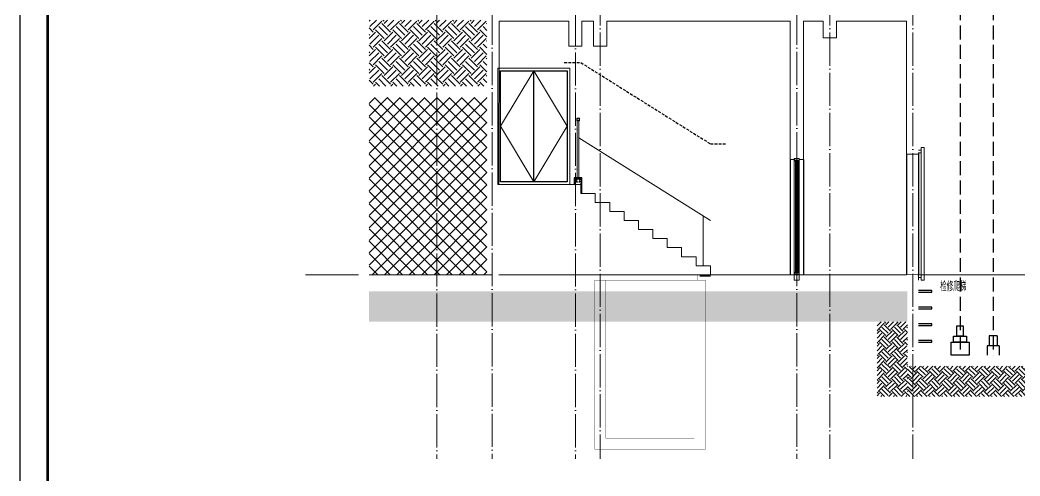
# Model space of a CAD drawing. Extents: x 27938 to 725830, y -209821 to 1628073.
# Drawn here: x 394030 to 412096, y -100813 to -92578 of the extents above; entities that cross this region are included whole.
import ezdxf

# ---------------------------------------------------------------- set-up
doc = ezdxf.new("R2010")
doc.units = 0
doc.header["$LTSCALE"] = 1000
doc.header["$MEASUREMENT"] = 0
for name, pattern in [('#P_--_20B1_001_t3$0$DASH', [0.35, 0.25, -0.1]), ('DASH', [0.35, 0.25, -0.1]), ('DOTE', [2.42, 2, -0.2, 0.02, -0.2]), ('HIDDEN', [0.375, 0.25, -0.125])]:
    doc.linetypes.add(name, pattern=pattern)
for name, color, linetype, lineweight in [('DOTE', 19, 'DOTE', 9), ('S_WINDOW', 144, 'Continuous', 15), ('STAIR', 2, 'Continuous', 18), ('WALL', 9, 'Continuous', 40), ('WINDOW', 144, 'Continuous', 15), ('内粉刷', 37, 'Continuous', 9), ('填充', 251, 'Continuous', 5), ('建筑', 30, 'Continuous', 25), ('立面-普通轮廓', 7, 'Continuous', 18), ('立面-栏杆', 105, 'Continuous', 15), ('立面-窗', 129, 'Continuous', 30), ('立面-窗开启线', 250, 'Continuous', 13), ('细细', 250, 'Continuous', 0)]:
    doc.layers.add(name, color=color, linetype=linetype, lineweight=lineweight)
for name, color, linetype in [('PUB_TEXT', 4, 'Continuous'), ('人防集水坑', 11, 'Continuous'), ('图框', 140, 'Continuous'), ('审核', 1, 'Continuous'), ('看线', 251, 'Continuous'), ('设备', 253, 'Continuous')]:
    doc.layers.add(name, color=color, linetype=linetype)
doc.layers.add('yichutu', color=7, linetype='Continuous', true_color=0xffffff, plot=False)
doc.styles.add('_TCH_DIM', font='SIMPLEX.shx', dxfattribs={"width": 0.7, "bigfont": 'GBCBIG.shx'})
pattern_1 = [(315, (-596401.1222, -624592.1193), (-1.767766953, -1.767766953), []), (315, (-596399.9437, -624592.1193), (-1.767766953, -1.767766953), [])]
pattern_2 = [(315, (-596401.1222, -626730.3562), (-1.767766953, -1.767766953), []), (315, (-596399.9437, -626730.3562), (-1.767766953, -1.767766953), [])]

# ---------------------------------------------------------------- blocks, each defined once
blk = doc.blocks.new('yct-841-594-84100-59399.9999999999-100-1000.0')
at = {"layer": 'yichutu', "color": 7, "true_color": 0xffffff}
blk.add_lwpolyline([(0, 0), (0, 59400), (84100, 59400), (84100, 0)], close=True, dxfattribs=at)
blk = doc.blocks.new('A$C47413AFC')
at = {"layer": '立面-普通轮廓'}
blk.add_lwpolyline([(1300, 0), (0, 0), (0, 2100), (1300, 2100)], close=True, dxfattribs=at)
at = {"layer": '立面-窗'}
blk.add_line((650, 50), (650, 2050), dxfattribs=at)
blk.add_lwpolyline([(1250, 50), (50, 50), (50, 2050), (1250, 2050)], close=True, dxfattribs=at)
at = {"layer": '立面-窗开启线', "ltscale": 0.5}
for points in [[(650, 2050), (50, 1050), (650, 50)], [(650, 2050), (1250, 1050), (650, 50)]]:
    blk.add_lwpolyline(points, dxfattribs=at)
blk = doc.blocks.new('FGSDFSFSEFESFES')
at = {"layer": 'WINDOW', "ltscale": 0.8}
for p, q in [((175259, -121034), (175209, -121034)), ((175259, -121084), (175209, -121084)), ((175259, -123284), (175209, -123284)), ((175259, -123334), (175209, -123334))]:
    blk.add_line(p, q, dxfattribs=at)
blk.add_lwpolyline([(175159, -123384), (175209, -123384), (175209, -120984), (175159, -120984), (175159, -123384)], dxfattribs=at)
blk = doc.blocks.new('A$C4D993397')
at = {"layer": '图框'}
blk.add_lwpolyline([(0, 0), (42050, 0), (42050, -29700), (0, -29700)], close=True, dxfattribs=at)
blk.add_lwpolyline([(0, 0), (42050, 0), (42050, -29700), (0, -29700)], close=True, dxfattribs=at)
at = {"layer": '图框', "const_width": 50}
blk.add_lwpolyline([(41550, -29200), (41550, -500), (1250, -500), (1250, -29200)], close=True, dxfattribs=at)

msp = doc.modelspace()

# ---------------------------------------------------------------- hatches: boundary and pattern name
at = {"layer": '填充'}
h = msp.add_hatch(dxfattribs=at)
h.set_pattern_fill('EARTH', color=250, scale=70, angle=45, style=0)
h.set_pattern_definition([(45, (-396990, -479042.68), (0, 314.308964), [222.25, -222.25]), (45, (-397048.93, -478983.74), (0, 314.308964), [222.25, -222.25]), (45, (-397107.87, -478924.8), (0, 314.308964), [222.25, -222.25]), (135, (-397107.87, -478885.52), (-314.308964, 0), [222.25, -222.25]), (135, (-397048.93, -478826.59), (-314.308964, 0), [222.25, -222.25]), (135, (-396990, -478767.66), (-314.308964, 0), [222.25, -222.25])])
edge = h.paths.add_edge_path()
edge.add_line((400336.3, -92578.4), (400336.3, -93771.7))
edge.add_line((400336.3, -93771.7), (402463.9, -93771.9))
edge.add_line((402464.3, -93775.1), (402464.3, -92581.8))
edge.add_line((402464.3, -92581.8), (400336.3, -92578.4))
h = msp.add_hatch(dxfattribs=at)
h.set_pattern_fill('ANSI37', color=196, scale=100, style=0)
h.set_pattern_definition([(45, (-884969.55, -601929.2), (-112.253202, 112.253202), []), (135, (-884969.55, -601929.2), (-112.253202, -112.253202), [])])
edge = h.paths.add_edge_path()
edge.add_line((400579, -93978.4), (400336.3, -93978.4))
edge.add_line((400336.3, -93978.4), (400336.3, -97178.4))
edge.add_line((400336.3, -97178.4), (402364.2, -97178.4))
edge.add_line((402463.6, -97178.2), (402463.6, -93978.2))
edge.add_line((402463.6, -93978.2), (400579, -93978.4))
h = msp.add_hatch(dxfattribs=at)
h.set_pattern_fill('EARTH', color=250, scale=50, angle=45, style=0)
h.set_pattern_definition([(45, (246641.3, 39605.65), (0, 224.5064), [158.75, -158.75]), (45, (246599.2, 39647.75), (0, 224.5064), [158.75, -158.75]), (45, (246557.11, 39689.84), (0, 224.5064), [158.75, -158.75]), (135, (246557.11, 39717.9), (-224.5064, 0), [158.75, -158.75]), (135, (246599.2, 39760), (-224.5064, 0), [158.75, -158.75]), (135, (246641.3, 39802.1), (-224.5064, 0), [158.75, -158.75])])
h.paths.add_polyline_path([(400336.3, -98028.3), (400336.3, -97478.1), (410063.3, -97478.1), (410063.3, -98028.3)])
h = msp.add_hatch(dxfattribs=at)
h.set_pattern_fill('EARTH', color=250, scale=50, angle=45, style=0)
h.set_pattern_definition([(45, (246541.3, 39455.65), (0, 224.5064), [158.75, -158.75]), (45, (246499.2, 39497.75), (0, 224.5064), [158.75, -158.75]), (45, (246457.11, 39539.84), (0, 224.5064), [158.75, -158.75]), (135, (246457.11, 39567.9), (-224.5064, 0), [158.75, -158.75]), (135, (246499.2, 39610), (-224.5064, 0), [158.75, -158.75]), (135, (246541.3, 39652.1), (-224.5064, 0), [158.75, -158.75])])
h.paths.add_polyline_path([(409513.1, -99378.4), (410063.4, -99378.4), (410063.4, -98028), (409513.1, -98028)])
h = msp.add_hatch(dxfattribs=at)
h.set_pattern_fill('EARTH', color=250, scale=50, angle=45, style=0)
h.set_pattern_definition([(45, (246541.3, 38255.65), (0, 224.5064), [158.75, -158.75]), (45, (246499.2, 38297.75), (0, 224.5064), [158.75, -158.75]), (45, (246457.11, 38339.84), (0, 224.5064), [158.75, -158.75]), (135, (246457.11, 38367.9), (-224.5064, 0), [158.75, -158.75]), (135, (246499.2, 38410), (-224.5064, 0), [158.75, -158.75]), (135, (246541.3, 38452.1), (-224.5064, 0), [158.75, -158.75])])
h.paths.add_polyline_path([(412363.3, -99378.3), (412363.3, -98828.4), (410063.3, -98828.1), (410063.3, -99378.3)])
at = {"layer": '细细'}
h = msp.add_hatch(dxfattribs=at)
h.set_pattern_fill('金属', color=256, style=0)
h.set_pattern_definition(pattern_1)
h.paths.add_polyline_path([(408108.3, -95123.4), (408088.3, -95123.4), (408088.3, -95109.9), (408038.3, -95109.9), (408038.3, -95123.4), (408018.3, -95123.4), (408018.3, -95078.4), (408108.3, -95078.4)])
h.paths.add_polyline_path([(408090.3, -95107.9), (408090.3, -95121.4), (408106.3, -95121.4), (408106.3, -95080.4), (408020.3, -95080.4), (408020.3, -95121.4), (408036.3, -95121.4), (408036.3, -95107.9)], flags=16)
h = msp.add_hatch(dxfattribs=at)
h.set_pattern_fill('金属', color=256, style=0)
h.set_pattern_definition(pattern_1)
h.paths.add_polyline_path([(408040.8, -95111.9), (408040.8, -95136.9), (408052.8, -95136.9), (408052.8, -95126.9), (408073.8, -95126.9), (408073.8, -95136.9), (408085.8, -95136.9), (408085.8, -95111.9)])
h.paths.add_polyline_path([(408083.8, -95113.9), (408083.8, -95134.9), (408075.8, -95134.9), (408075.8, -95124.9), (408050.8, -95124.9), (408050.8, -95134.9), (408042.8, -95134.9), (408042.8, -95113.9)], flags=16)
h = msp.add_hatch(color=256, dxfattribs=at)
edge = h.paths.add_edge_path()
edge.add_line((408067.8, -95126.9), (408067.8, -95138.9))
edge.add_arc((408063.3, -95147.2), 9.44, 61.51755, 118.48245)
edge.add_line((408058.8, -95138.9), (408058.8, -95126.9))
edge.add_arc((408063.3, -95118.6), 9.44, 241.51755, 298.48245)
h = msp.add_hatch(dxfattribs=at)
h.set_pattern_fill('金属', color=256, style=0)
h.set_pattern_definition(pattern_2)
h.paths.add_polyline_path([(408108.3, -97133.4), (408088.3, -97133.4), (408088.3, -97146.9), (408038.3, -97146.9), (408038.3, -97133.4), (408018.3, -97133.4), (408018.3, -97178.4), (408108.3, -97178.4)])
h.paths.add_polyline_path([(408090.3, -97148.9), (408090.3, -97135.4), (408106.3, -97135.4), (408106.3, -97176.4), (408020.3, -97176.4), (408020.3, -97135.4), (408036.3, -97135.4), (408036.3, -97148.9)], flags=16)
h = msp.add_hatch(dxfattribs=at)
h.set_pattern_fill('金属', color=256, style=0)
h.set_pattern_definition(pattern_2)
h.paths.add_polyline_path([(408040.8, -97144.9), (408040.8, -97119.9), (408052.8, -97119.9), (408052.8, -97129.9), (408073.8, -97129.9), (408073.8, -97119.9), (408085.8, -97119.9), (408085.8, -97144.9)])
h.paths.add_polyline_path([(408083.8, -97142.9), (408083.8, -97121.9), (408075.8, -97121.9), (408075.8, -97131.9), (408050.8, -97131.9), (408050.8, -97121.9), (408042.8, -97121.9), (408042.8, -97142.9)], flags=16)
h = msp.add_hatch(color=256, dxfattribs=at)
edge = h.paths.add_edge_path()
edge.add_line((408067.8, -97129.9), (408067.8, -97117.9))
edge.add_arc((408063.3, -97109.6), 9.44, 241.51755, 298.48245, ccw=False)
edge.add_line((408058.8, -97117.9), (408058.8, -97129.9))
edge.add_arc((408063.3, -97138.2), 9.44, 61.51755, 118.48245, ccw=False)

# ---------------------------------------------------------------- linework, layer by layer
at = {"layer": 'DOTE', "linetype": 'DOTE', "ltscale": 0.3}
for p, q in [((404513.3, -73928.4), (404513.3, -100505.4)), ((408663.3, -73928.4), (408663.3, -100505.4)), ((410163.3, -73928.4), (410163.3, -100505.4)), ((401563.3, -86628.4), (401563.3, -100505.4)), ((404063.3, -86628.4), (404063.3, -100505.4)), ((402563.3, -92428.4), (402563.3, -100505.4)), ((408063.3, -92428.4), (408063.3, -100505.4))]:
    msp.add_line(p, q, dxfattribs=at)
at = {"layer": 'DOTE', "linetype": 'DOTE'}
msp.add_line((414663.4, -97178.4), (399186.3, -97178.4), dxfattribs=at)
at = {"layer": 'S_WINDOW'}
for p, q in [((408018.3, -97133.4), (408018.3, -95123.4)), ((408040.8, -97119.9), (408040.8, -95136.9)), ((408085.8, -97119.9), (408085.8, -95136.9)), ((408108.3, -97133.4), (408108.3, -95123.4))]:
    msp.add_line(p, q, dxfattribs=at)
for points in [[(408018.3, -95078.4), (408018.3, -95123.4), (408038.3, -95123.4), (408038.3, -95109.9), (408088.3, -95109.9), (408088.3, -95123.4), (408108.3, -95123.4), (408108.3, -95078.4)], [(408020.3, -95080.4), (408020.3, -95121.4), (408036.3, -95121.4), (408036.3, -95107.9), (408090.3, -95107.9), (408090.3, -95121.4), (408106.3, -95121.4), (408106.3, -95080.4)], [(408040.8, -95111.9), (408040.8, -95136.9), (408052.8, -95136.9), (408052.8, -95126.9), (408073.8, -95126.9), (408073.8, -95136.9), (408085.8, -95136.9), (408085.8, -95111.9)], [(408042.8, -95113.9), (408042.8, -95134.9), (408050.8, -95134.9), (408050.8, -95124.9), (408075.8, -95124.9), (408075.8, -95134.9), (408083.8, -95134.9), (408083.8, -95113.9)], [(408018.3, -97178.4), (408018.3, -97133.4), (408038.3, -97133.4), (408038.3, -97146.9), (408088.3, -97146.9), (408088.3, -97133.4), (408108.3, -97133.4), (408108.3, -97178.4)], [(408018.3, -97178.4), (408108.3, -97178.4), (408108.3, -97278.4), (408018.3, -97278.4)], [(408020.3, -97176.4), (408020.3, -97135.4), (408036.3, -97135.4), (408036.3, -97148.9), (408090.3, -97148.9), (408090.3, -97135.4), (408106.3, -97135.4), (408106.3, -97176.4)], [(408040.8, -97144.9), (408040.8, -97119.9), (408052.8, -97119.9), (408052.8, -97129.9), (408073.8, -97129.9), (408073.8, -97119.9), (408085.8, -97119.9), (408085.8, -97144.9)], [(408042.8, -97142.9), (408042.8, -97121.9), (408050.8, -97121.9), (408050.8, -97131.9), (408075.8, -97131.9), (408075.8, -97121.9), (408083.8, -97121.9), (408083.8, -97142.9)]]:
    msp.add_lwpolyline(points, close=True, dxfattribs=at)
at = {"layer": 'STAIR', "linetype": 'HIDDEN', "ltscale": 0.1}
msp.add_lwpolyline([(404063.3, -95568.4), (404063.3, -95448.4), (404163.7, -95448.4), (404163.7, -95568.4)], dxfattribs=at)
at = {"layer": 'WALL'}
msp.add_line((406503.7, -97198.4), (406312.9, -97198.4), dxfattribs=at)
at = {"layer": '人防集水坑', "color": 3, "linetype": '#P_--_20B1_001_t3$0$DASH', "ltscale": 0.5, "const_width": 5}
msp.add_lwpolyline([(404563.3, -97178.4), (406263.3, -97178.4), (406263.3, -97278.4), (404563.3, -97278.4)], close=True, dxfattribs=at)
at = {"layer": '人防集水坑', "color": 41, "linetype": '#P_--_20B1_001_t3$0$DASH', "ltscale": 0.5, "const_width": 5}
msp.add_lwpolyline([(404613.3, -97278.4), (404613.3, -100128.4), (406213.3, -100128.4), (406213.4, -97278.4), (406263.4, -97278.4), (406263.4, -97278.4), (406413.4, -97278.4), (406413.3, -100328.4), (404413.3, -100328.4), (404413.3, -97278.4), (404563.3, -97278.4), (404563.3, -97278.4)], close=True, dxfattribs=at)
at = {"layer": '内粉刷'}
for p, q in [((400336.3, -97178.4), (402464.2, -97178.4)), ((402683.9, -97178.4), (406364.9, -97178.4)), ((406503.7, -97178.4), (410043.3, -97178.4))]:
    msp.add_line(p, q, dxfattribs=at)
for points in [[(402683.9, -95548.4), (402684.2, -92598.4), (403943.3, -92598.4), (403943.3, -93048.4), (404183.3, -93048.4), (404183.3, -92598.4), (404393.3, -92598.4)], [(404393.3, -92598.4), (404393.3, -93048.4), (404633.3, -93048.4), (404633.3, -92598.4)], [(404633.3, -92598.4), (407943.3, -92598.4), (407943.3, -95098.4), (408018.3, -95098.4)], [(408108.3, -95098.4), (408183.3, -95098.4), (408183.3, -92598.4), (408543.4, -92598.4)], [(408543.4, -92598.4), (408543.4, -92898.4), (408783.4, -92898.4), (408783.4, -92598.4)], [(408783.4, -92598.4), (410043.3, -92598.4)], [(410043.3, -92598.4), (410043.3, -94998.4), (410263.3, -94998.4)], [(406503.7, -97178.4), (406503.7, -97015.4), (406243.7, -97015.4), (406243.7, -96852.4), (405983.7, -96852.4), (405983.7, -96689.4), (405723.7, -96689.4), (405723.7, -96526.4), (405463.7, -96526.4), (405463.7, -96363.4), (405203.7, -96363.4), (405203.7, -96200.4), (404943.7, -96200.4), (404943.7, -96037.4), (404683.7, -96037.4), (404683.7, -95874.4), (404423.7, -95874.4), (404423.7, -95711.4), (404163.7, -95711.4), (404163.7, -95548.4), (402683.9, -95548.4)], [(410043.3, -97178.4), (410163.3, -97168.4), (410263.3, -97178.4)], [(410263.3, -97178.4), (410263.3, -97278.4)]]:
    msp.add_lwpolyline(points, dxfattribs=at)
at = {"layer": '审核', "color": 58, "linetype": 'HIDDEN', "ltscale": 0.2}
msp.add_lwpolyline([(403863.7, -93348.4), (404163.7, -93348.4), (406503.7, -94815.4), (406803.7, -94815.4)], dxfattribs=at)
at = {"layer": '建筑', "color": 2}
for points in [[(410263.3, -97493.6), (410502, -97493.6), (410502, -97463.6), (410263.3, -97463.6)], [(410263.3, -97793.6), (410502, -97793.6), (410502, -97763.6), (410263.3, -97763.6)], [(410263.3, -98093.6), (410502, -98093.6), (410502, -98063.6), (410263.3, -98063.6)], [(410263.3, -98393.6), (410502, -98393.6), (410502, -98363.6), (410263.3, -98363.6)]]:
    msp.add_lwpolyline(points, dxfattribs=at)
at = {"layer": '看线'}
for p, q in [((410043.3, -94998.4), (410043.3, -97178.4)), ((410263.3, -94978.4), (410263.3, -97178.4)), ((407943.3, -95098.4), (407943.3, -97178.4)), ((408183.3, -95098.4), (408183.3, -97178.4))]:
    msp.add_line(p, q, dxfattribs=at)
at = {"layer": '看线', "color": 32}
msp.add_lwpolyline([(404183.3, -95708.4), (404183.3, -95428.4), (404043.3, -95428.4), (404043.3, -95548.4)], dxfattribs=at)
at = {"layer": '立面-栏杆', "color": 4}
for p, q in [((404098.3, -94398.4), (404098.3, -95448.4)), ((404128.3, -95448.4), (404128.3, -94398.4)), ((406503.7, -96196.9), (404128.3, -94707.7)), ((406373.7, -97015.4), (406373.7, -96115.4))]:
    msp.add_line(p, q, dxfattribs=at)
at = {"layer": '立面-栏杆', "linetype": 'DASH', "ltscale": 0.1}
for p, q in [((404073.3, -95455.5), (404073.3, -95448.4)), ((404083.7, -95455.5), (404073.3, -95455.5)), ((404083.7, -95499.4), (404083.7, -95455.5)), ((404135.8, -95455.5), (404090.9, -95455.5)), ((404090.9, -95455.5), (404090.9, -95499.4)), ((404092.7, -95501.2), (404098.1, -95501.2)), ((404098.1, -95508.4), (404092.7, -95508.4)), ((404100.8, -95503.9), (404100.8, -95505.7)), ((404125.9, -95505.7), (404125.9, -95503.9)), ((404128.6, -95501.2), (404134, -95501.2)), ((404134, -95508.4), (404128.6, -95508.4)), ((404135.8, -95499.4), (404135.8, -95455.5)), ((404143, -95455.5), (404143, -95499.4)), ((404153.3, -95455.5), (404143, -95455.5)), ((404153.3, -95448.4), (404153.3, -95455.5))]:
    msp.add_line(p, q, dxfattribs=at)
at = {"layer": '立面-栏杆', "color": 4}
for points in [[(404088.3, -94348.4), (404138.3, -94348.4), (404138.3, -94398.4), (404088.3, -94398.4)], [(404094.3, -94354.4), (404132.3, -94354.4), (404132.3, -94392.4), (404094.3, -94392.4)]]:
    msp.add_lwpolyline(points, close=True, dxfattribs=at)
at = {"layer": '立面-栏杆', "linetype": 'DASH', "ltscale": 0.1}
msp.add_lwpolyline([(404073.3, -95448.4), (404153.3, -95448.4)], dxfattribs=at)
at = {"layer": '立面-栏杆', "linetype": 'DASH', "ltscale": 0.1, "extrusion": (0, 0, -1)}
for centre, major_axis, start_param, end_param in [((404092.7, -95499.4), (6.36, 6.36), 2.3561945, 3.9269908), ((404092.7, -95499.4), (1.27, 1.27), 2.3561945, 3.9269908), ((404098.1, -95503.9), (-1.91, 1.91), 0.7853982, 2.3561945), ((404096.2, -95503.8), (-3.53, 3.53), 2.7488936, 3.5342917), ((404128.6, -95503.9), (-1.91, 1.91), 5.4977871, 7.0685835), ((404128.6, -95505.7), (-1.91, 1.91), 3.9269908, 5.4977871), ((404134, -95499.4), (-1.27, 1.27), 2.3561945, 3.9269908), ((404134, -95499.4), (-6.36, 6.36), 2.3561945, 3.9269908)]:
    msp.add_ellipse(centre, major_axis=major_axis, ratio=1, start_param=start_param, end_param=end_param, dxfattribs=at)
at = {"layer": '细细'}
for points in [[(408052.8, -95136.9), (408052.8, -97119.9)], [(408058.8, -97117.9), (408058.8, -95126.9)], [(408067.8, -97117.9), (408067.8, -95126.9)], [(408073.8, -95136.9), (408073.8, -97119.9)]]:
    msp.add_lwpolyline(points, dxfattribs=at)
for points in [[(408067.8, -95126.9), (408067.8, -95138.9, 0.2538047), (408058.8, -95138.9), (408058.8, -95126.9, 0.2538047)], [(408067.8, -97129.9), (408067.8, -97117.9, -0.2538047), (408058.8, -97117.9), (408058.8, -97129.9, -0.2538047)]]:
    msp.add_lwpolyline(points, format="xyb", close=True, dxfattribs=at)
at = {"layer": '设备', "color": 206, "linetype": 'DASH'}
for p, q in [((411013.3, -76578.4), (411013.3, -98628.4)), ((411613.6, -76578.4), (411613.3, -98628.7))]:
    msp.add_line(p, q, dxfattribs=at)
at = {"layer": '设备', "color": 206}
for p, q in [((411540.5, -98279.8), (411540.5, -98465.5)), ((411686.1, -98279.8), (411540.5, -98279.8)), ((411686.1, -98279.8), (411686.1, -98465.5)), ((411506.2, -98465.5), (411506.2, -98628.4)), ((411720.4, -98465.5), (411506.2, -98465.5)), ((411720.4, -98465.5), (411720.4, -98628.4))]:
    msp.add_line(p, q, dxfattribs=at)
for points in [[(411071.1, -98100.5), (411071.1, -98287.2), (410955.5, -98287.2), (410955.5, -98100.5)], [(411176.2, -98397.4), (411176.2, -98628.4), (410850.4, -98628.4), (410850.4, -98397.4)], [(411128.8, -98287.2), (411128.8, -98397.4), (410897.7, -98397.4), (410897.7, -98287.2)]]:
    msp.add_lwpolyline(points, close=True, dxfattribs=at)

# ---------------------------------------------------------------- block references
at = {"rotation": 270}
msp.add_blockref('A$C4D993397', (423730.5, -70226.6), dxfattribs=at)
msp.add_blockref('A$C47413AFC', (402663.3, -95548.4))
at = {"xscale": -1}
msp.add_blockref('FGSDFSFSEFESFES', (585521.9, 26105.6), dxfattribs=at)
at = {"layer": 'yichutu', "xscale": 0.5, "yscale": 0.5, "zscale": 0.5, "rotation": 270}
msp.add_blockref('yct-841-594-84100-59399.9999999999-100-1000.0', (394030.5, -70226.6), dxfattribs=at)

# ---------------------------------------------------------------- texts
at = {"layer": 'PUB_TEXT', "style": '_TCH_DIM', "width": 0.7}
msp.add_text('检修爬梯', height=168.79, dxfattribs=at).set_placement((410654.5, -97476.1))

doc.saveas('drawing.dxf')
